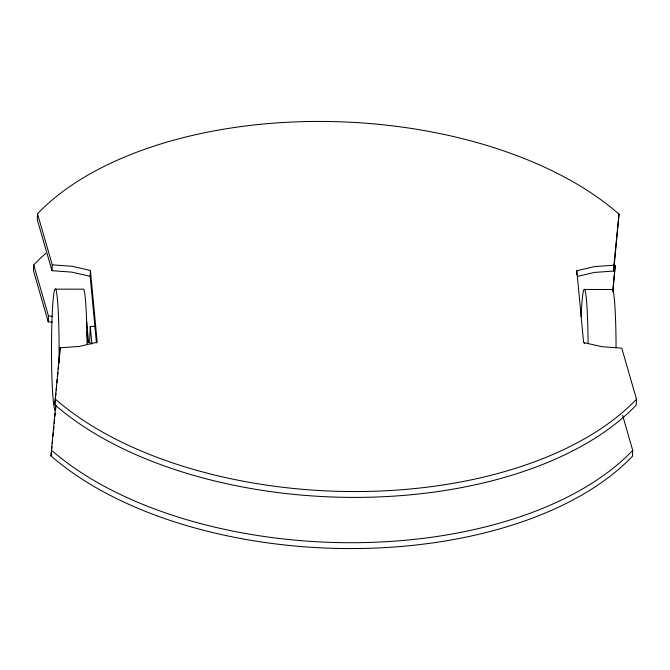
<?xml version="1.0" encoding="UTF-8"?>
<svg xmlns="http://www.w3.org/2000/svg" width="670" height="670" viewBox="0 0 670 670"><rect width="100%" height="100%" fill="white"/><g stroke="black" fill="none" stroke-linecap="round" stroke-linejoin="round"><path stroke-width="1" d="M45.836 253.369A336.382 184.686 2.4 0 0 33.743 264.943L33.5 270.797L48.232 321.851L52.361 322.153M577.573 276.35L594.34 272.447L613.687 271.04L619.013 214.149A336.382 184.686 2.4 0 0 37.52 213.78L37.277 219.634L52.009 270.688L71.615 272.112L90.157 276.274L96.455 342.906M48.232 321.851L48.475 315.997L33.743 264.943M52.009 270.688L52.252 264.834L37.52 213.78M622.614 415.325L632.723 450.366L632.48 456.22A336.382 184.686 2.4 0 1 50.987 455.851L55.694 405.208M619.013 214.149L613.929 265.194L594.583 266.593L576.828 270.722L583.62 342.571L602.163 346.725L621.768 348.149L636.5 399.203L636.257 405.057A336.382 184.686 2.4 0 1 54.764 404.688L60.091 347.797L79.437 346.398L97.192 342.261L90.408 270.42L71.866 266.266L52.252 264.834M60.091 347.797L59.638 355.728M86.422 326.458L86.589 322.555M90.157 276.274L90.408 270.42M89.587 342.663L90.274 326.382L95.458 326.382M576.669 274.625L576.828 270.722M613.687 271.04L613.929 265.194M54.764 404.688L55.283 399.479M55.593 396.355L55.903 393.231M56.221 390.108L56.632 385.937M56.942 382.813L57.252 379.689M57.57 376.565L57.98 372.403M58.29 369.271L58.6 366.147M58.918 363.023L59.329 358.86M50.987 455.851L51.297 452.727M51.607 449.604L51.925 446.48M52.235 443.347L52.545 440.224M52.955 436.061L53.273 432.937M53.583 429.813L53.893 426.681M54.203 423.557L54.622 419.395M54.932 416.271L55.241 413.139M55.551 410.015L55.97 405.853M612.749 290.311L615.236 265.312L612.916 291.994M55.56 289.139L83.541 289.164A60.593 3.794 -90 0 1 87.066 344.296M584.558 289.474L612.531 289.49A60.593 3.794 -90 0 1 616.065 347.613M48.475 315.997L52.603 316.299M90.274 326.382L91.932 343.936M86.623 321.575L88.624 342.739M86.765 331.533L87.837 342.822M632.723 450.366A336.382 184.686 2.4 0 1 51.23 449.997M90.793 342.789A7.01 0.436 -90 0 1 91.12 343.802M584.215 343.099A7.01 0.436 -90 0 1 584.441 343.308M55.041 410.115A60.593 3.794 -90 0 1 51.531 342.898A60.593 3.794 -90 0 1 55.962 289.85A60.593 3.794 -90 0 1 59.002 362.629M581.15 316.625A60.593 3.794 -90 0 1 585.228 291.09A60.593 3.794 -90 0 1 588.076 343.618M636.5 399.203A336.382 184.686 2.4 0 1 55.007 398.843"/></g></svg>
